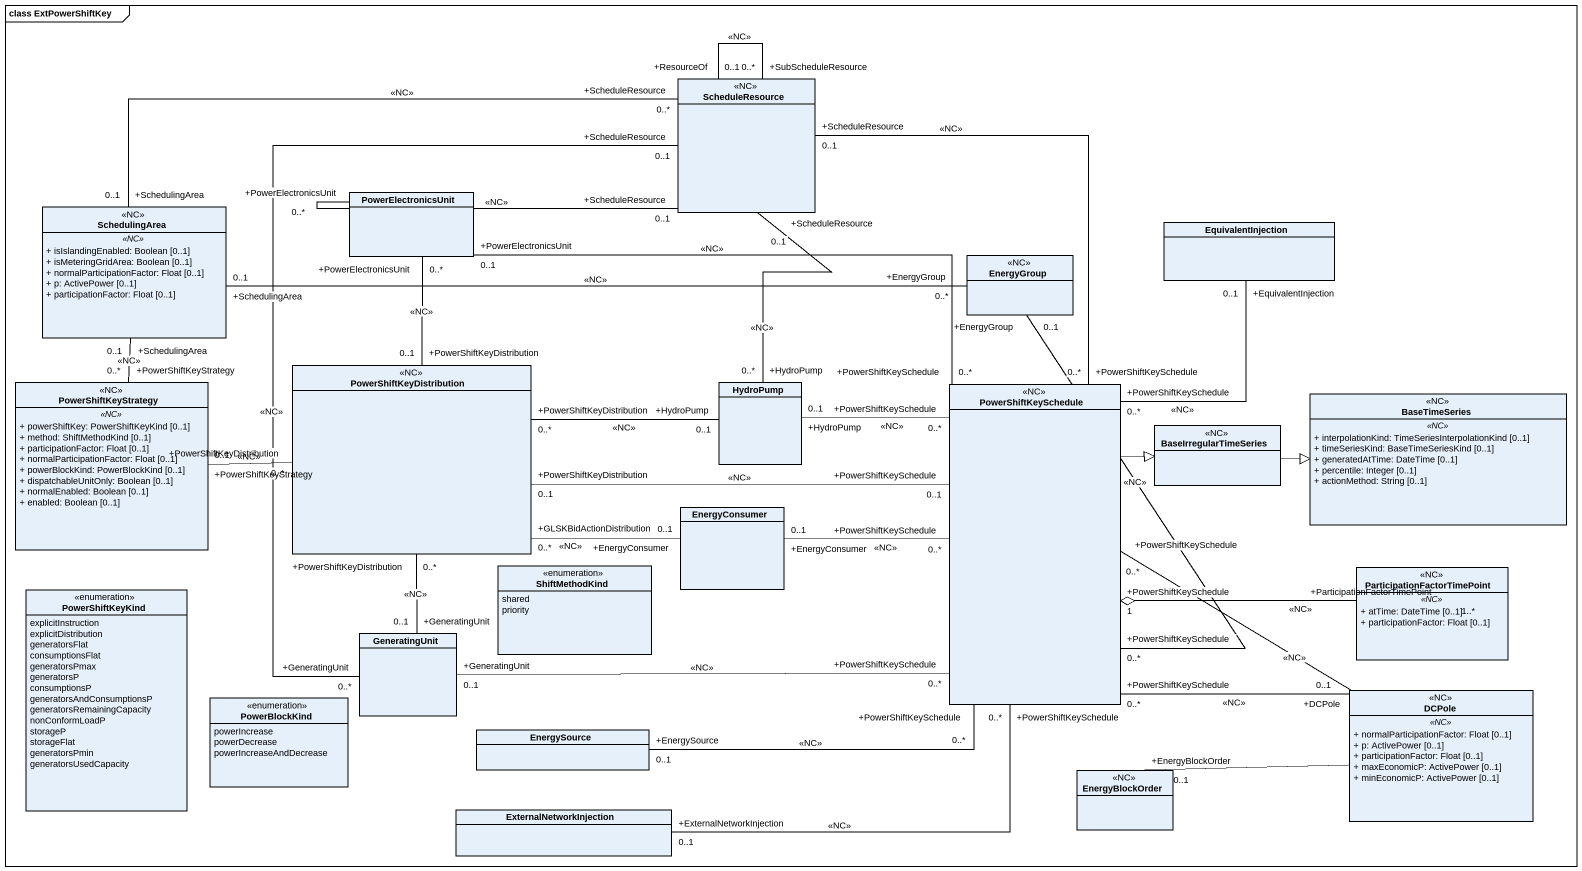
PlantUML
@startuml
mainframe class ExtPowerShiftKey
hide circle
hide empty members
skinparam classAttributeIconSize 0
class ScheduleResource <<NC>>
class PowerElectronicsUnit
class SchedulingArea <<NC>> {
  .. <<NC>> ..
  + isIslandingEnabled: Boolean [0..1]
  + isMeteringGridArea: Boolean [0..1]
  + normalParticipationFactor: Float [0..1]
  + p: ActivePower [0..1]
  + participationFactor: Float [0..1]
}
class EquivalentInjection
class EnergyGroup <<NC>>
class PowerShiftKeyStrategy <<NC>> {
  .. <<NC>> ..
  + powerShiftKey: PowerShiftKeyKind [0..1]
  + method: ShiftMethodKind [0..1]
  + participationFactor: Float [0..1]
  + normalParticipationFactor: Float [0..1]
  + powerBlockKind: PowerBlockKind [0..1]
  + dispatchableUnitOnly: Boolean [0..1]
  + normalEnabled: Boolean [0..1]
  + enabled: Boolean [0..1]
}
class PowerShiftKeyDistribution <<NC>>
class HydroPump
class PowerShiftKeySchedule <<NC>>
class BaseTimeSeries <<NC>> {
  .. <<NC>> ..
  + interpolationKind: TimeSeriesInterpolationKind [0..1]
  + timeSeriesKind: BaseTimeSeriesKind [0..1]
  + generatedAtTime: DateTime [0..1]
  + percentile: Integer [0..1]
  + actionMethod: String [0..1]
}
class BaseIrregularTimeSeries <<NC>>
class EnergyConsumer
enum ShiftMethodKind {
  shared
  priority
}
class ParticipationFactorTimePoint <<NC>> {
  .. <<NC>> ..
  + atTime: DateTime [0..1]
  + participationFactor: Float [0..1]
}
enum PowerShiftKeyKind {
  explicitInstruction
  explicitDistribution
  generatorsFlat
  consumptionsFlat
  generatorsPmax
  generatorsP
  consumptionsP
  generatorsAndConsumptionsP
  generatorsRemainingCapacity
  nonConformLoadP
  storageP
  storageFlat
  generatorsPmin
  generatorsUsedCapacity
}
class GeneratingUnit
enum PowerBlockKind {
  powerIncrease
  powerDecrease
  powerIncreaseAndDecrease
}
class DCPole <<NC>> {
  .. <<NC>> ..
  + normalParticipationFactor: Float [0..1]
  + p: ActivePower [0..1]
  + participationFactor: Float [0..1]
  + maxEconomicP: ActivePower [0..1]
  + minEconomicP: ActivePower [0..1]
}
class EnergySource
class EnergyBlockOrder <<NC>>
class ExternalNetworkInjection
ScheduleResource "+SubScheduleResource\n0..*" -- "+ResourceOf\n0..1" ScheduleResource : <<NC>>
ScheduleResource "+ScheduleResource\n0..1" -left- "+PowerElectronicsUnit\n0..*" PowerElectronicsUnit : <<NC>>
ScheduleResource "+ScheduleResource\n0..*" -left- "+SchedulingArea\n0..1" SchedulingArea : <<NC>>
ScheduleResource "+ScheduleResource\n0..1" -- "+HydroPump\n0..*" HydroPump : <<NC>>
ScheduleResource "+ScheduleResource\n0..1" -- "+GeneratingUnit\n0..*" GeneratingUnit : <<NC>>
EnergyGroup "+EnergyGroup\n0..*" -left- "+SchedulingArea\n0..1" SchedulingArea : <<NC>>
PowerShiftKeyStrategy "+PowerShiftKeyStrategy\n0..*" -up- "+SchedulingArea\n0..1" SchedulingArea : <<NC>>
PowerShiftKeyStrategy "+PowerShiftKeyStrategy\n0..1" -right- "+PowerShiftKeyDistribution\n0..*" PowerShiftKeyDistribution : <<NC>>
PowerShiftKeyDistribution "+PowerShiftKeyDistribution\n0..1" -up- "+PowerElectronicsUnit\n0..*" PowerElectronicsUnit : <<NC>>
PowerShiftKeyDistribution "+PowerShiftKeyDistribution\n0..*" -right- "+HydroPump\n0..1" HydroPump : <<NC>>
PowerShiftKeyDistribution "+PowerShiftKeyDistribution\n0..1" -right- "+PowerShiftKeySchedule\n0..1" PowerShiftKeySchedule : <<NC>>
PowerShiftKeyDistribution "+GLSKBidActionDistribution\n0..*" -right- "+EnergyConsumer\n0..1" EnergyConsumer : <<NC>>
PowerShiftKeyDistribution "+PowerShiftKeyDistribution\n0..*" -- "+GeneratingUnit\n0..1" GeneratingUnit : <<NC>>
PowerShiftKeySchedule "+PowerShiftKeySchedule\n0..*" -up- "+ScheduleResource\n0..1" ScheduleResource : <<NC>>
PowerShiftKeySchedule "+PowerShiftKeySchedule\n0..*" -left- "+PowerElectronicsUnit\n0..1" PowerElectronicsUnit : <<NC>>
PowerShiftKeySchedule "+PowerShiftKeySchedule\n0..*" -up- "+EquivalentInjection\n0..1" EquivalentInjection : <<NC>>
PowerShiftKeySchedule "+PowerShiftKeySchedule\n0..*" -up- "+EnergyGroup\n0..1" EnergyGroup : <<NC>>
PowerShiftKeySchedule "+PowerShiftKeySchedule\n0..*" -left- "+HydroPump\n0..1" HydroPump : <<NC>>
PowerShiftKeySchedule -right-|> BaseIrregularTimeSeries
PowerShiftKeySchedule "+PowerShiftKeySchedule\n0..*" -left- "+EnergyConsumer\n0..1" EnergyConsumer : <<NC>>
PowerShiftKeySchedule "+PowerShiftKeySchedule\n0..*" -left- "+GeneratingUnit\n0..1" GeneratingUnit : <<NC>>
PowerShiftKeySchedule "+PowerShiftKeySchedule\n0..*" -left- "+EnergySource\n0..1" EnergySource : <<NC>>
PowerShiftKeySchedule "+PowerShiftKeySchedule\n0..*" -- "+EnergyBlockOrder\n0..1" EnergyBlockOrder : <<NC>>
PowerShiftKeySchedule "+PowerShiftKeySchedule\n0..*" -- "+ExternalNetworkInjection\n0..1" ExternalNetworkInjection : <<NC>>
BaseIrregularTimeSeries -right-|> BaseTimeSeries
ParticipationFactorTimePoint "+ParticipationFactorTimePoint\n1..*" -left-o "+PowerShiftKeySchedule\n1" PowerShiftKeySchedule : <<NC>>
DCPole "+DCPole\n0..1" -left- "+PowerShiftKeySchedule\n0..*" PowerShiftKeySchedule : <<NC>>
@enduml
